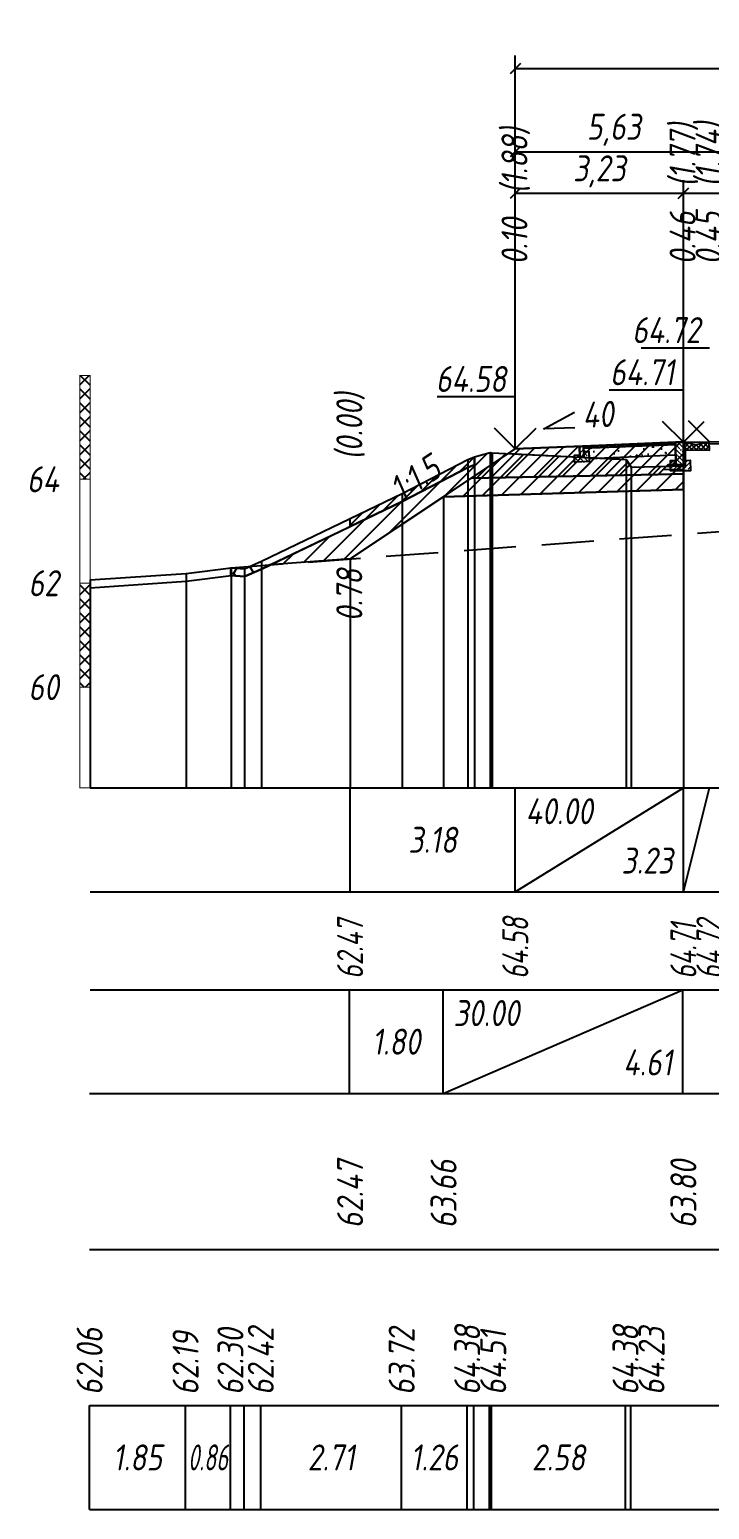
# Model space of a CAD drawing. Extents: x -717 to 1451, y -133302 to 233.
# Drawn here: x -417.2 to -351.8, y -126495.3 to -126352.9 of the extents above; entities that cross this region are included whole.
import ezdxf
from ezdxf.enums import TextEntityAlignment as Align

# ---------------------------------------------------------------- set-up
doc = ezdxf.new("R2010")
doc.units = 0
doc.linetypes.add('штриховая', pattern=[0.75, 0.5, -0.25])
for name, color, linetype in [('Интерполированный поперечник', 2, 'Continuous'), ('КОД_399', 252, 'Continuous'), ('Код_510', 7, 'Continuous'), ('Код_514', 1, 'Continuous'), ('Код_516', 1, 'Continuous'), ('Контур_0', 7, 'Continuous'), ('Контур_2521', 7, 'Continuous'), ('Контур_2564', 7, 'Continuous'), ('Контур_2660', 7, 'Continuous'), ('Контур_2665', 7, 'Continuous'), ('Контур_400', 7, 'Continuous'), ('Контур_508', 7, 'Continuous'), ('Контур_512', 7, 'Continuous'), ('Контур_513', 7, 'Continuous'), ('Контур_818', 7, 'Continuous'), ('Красный поперечник', 1, 'Continuous'), ('Линейка абсолютных высот', 7, 'Continuous'), ('Объём_2501', 7, 'Continuous'), ('Объём_2564', 7, 'Continuous'), ('Объём_2650', 7, 'Continuous'), ('Объём_2660', 7, 'Continuous'), ('Объём_2661', 7, 'Continuous'), ('Объём_2665', 7, 'Continuous'), ('Объём_2666', 7, 'Continuous'), ('Объём_2667', 7, 'Continuous'), ('Объём_2668', 7, 'Continuous'), ('Объём_2669', 7, 'Continuous'), ('Объём_2675', 7, 'Continuous'), ('Откосы', 7, 'Continuous'), ('Отметки покрытия', 7, 'Continuous'), ('Рабочие отметки', 7, 'Continuous'), ('Рабочие отметки доп.', 7, 'Continuous'), ('Слои выравнивания', 7, 'Continuous'), ('Таблица', 7, 'Continuous'), ('Уклоны проезжей части', 7, 'Continuous'), ('Черный поперечник', 3, 'Continuous')]:
    doc.layers.add(name, color=color, linetype=linetype)
for name, color, linetype, true_color in [('Контур_2540', 2, 'Continuous', 0xffff00), ('Контур_2560', 2, 'Continuous', 0xffff00), ('Контур_2561', 7, 'Continuous', 0xff8040), ('Контур_2562', 3, 'Continuous', 0x00ff00), ('Контур_2563', 7, 'Continuous', 0xff8000), ('Контур_2570', 7, 'Continuous', 0x80ff00), ('Контур_2736', 4, 'Continuous', 0x00ffff), ('Контур_2737', 4, 'Continuous', 0x00ffff), ('Контур_2738', 4, 'Continuous', 0x00ffff), ('Контур_2739', 4, 'Continuous', 0x00ffff), ('Контур_2741', 4, 'Continuous', 0x00ffff), ('Контур_2742', 4, 'Continuous', 0x00ffff), ('Контур_2743', 4, 'Continuous', 0x00ffff), ('Контур_2744', 7, 'Continuous', 0xa4ffff), ('Контур_2745', 7, 'Continuous', 0xa4ffff), ('Контур_2747', 4, 'Continuous', 0x00ffff), ('Контур_2748', 4, 'Continuous', 0x00ffff), ('Контур_2749', 4, 'Continuous', 0x00ffff), ('Контур_2750', 4, 'Continuous', 0x00ffff), ('Контур_2751', 4, 'Continuous', 0x00ffff), ('Контур_2752', 4, 'Continuous', 0x00ffff), ('Контур_2760', 7, 'Continuous', 0x323232), ('Контур_402', 7, 'Continuous', 0xff6464), ('Контур_703', 4, 'Continuous', 0x00ffff), ('Контур_705', 4, 'Continuous', 0x00ffff), ('Контур_707', 4, 'Continuous', 0x00ffff), ('Контур_720', 131, 'Continuous', 0xaaffff), ('Объём_2520', 7, 'Continuous', 0x80ffff), ('Объём_2540', 2, 'Continuous', 0xffff00), ('Объём_2560', 2, 'Continuous', 0xffff00), ('Объём_2561', 7, 'Continuous', 0xff8040), ('Объём_2562', 3, 'Continuous', 0x00ff00), ('Объём_2563', 7, 'Continuous', 0xff8000), ('Объём_2570', 7, 'Continuous', 0x80ff00), ('Объём_2600', 7, 'Continuous', 0x808000), ('Объём_2746', 2, 'Continuous', 0xffff00)]:
    doc.layers.add(name, color=color, linetype=linetype, true_color=true_color)
doc.styles.get("Standard").update_dxf_attribs({"font": 'txt', "height": 2.5})
doc.styles.add('М', font='romand.shx', dxfattribs={"width": 0.8, "oblique": 10, "height": 2.5})
doc.dimstyles.new('ISO-25', dxfattribs={"dimtxt": 2.5, "dimasz": 2.5, "dimexe": 1.25, "dimexo": 0.625, "dimtad": 1, "dimtxsty": 'Standard', "dimcen": 2.5, "dimadec": 0, "dimazin": 0, "dimtfac": 1, "dimtmove": 0, "dimatfit": 3, "dimfxl": 1, "dimarcsym": 0})
pattern_1 = [(45.00000125, (-491.3381, 18.1192), (-0.6735192404, 0.673519211), []), (135.0000003, (-491.3381, 18.1192), (-0.673519222, -0.67351923), [])]

# ---------------------------------------------------------------- blocks, each defined once
blk = doc.blocks.new('_Oblique')
at = {"color": 0, "linetype": 'ByBlock', "lineweight": -2}
blk.add_line((-0.5, -0.5), (0.5, 0.5), dxfattribs=at)
blk = doc.blocks.new('*D2673')
at = {"color": 0, "lineweight": -2, "transparency": 16777216}
for p, q in [((-370.46, -126392.71), (-370.46, -126367.43)), ((-354.29, -126392.06), (-354.29, -126367.43)), ((-370.46, -126368.68), (-354.29, -126368.68))]:
    blk.add_line(p, q, dxfattribs=at)
at = {"layer": 'Defpoints', "color": 0, "transparency": 16777216}
for p in [(-354.29, -126368.68), (-354.29, -126392.69), (-370.46, -126393.34)]:
    blk.add_point(p, dxfattribs=at)
at = {"color": 0, "lineweight": -2, "transparency": 16777216, "rotation": 180}
blk.add_blockref('_Oblique', (-370.46, -126368.68), dxfattribs=at)
at = {"color": 0, "lineweight": -2, "transparency": 16777216}
blk.add_blockref('_Oblique', (-354.29, -126368.68), dxfattribs=at)
at = {"color": 0, "transparency": 16777216, "insert": (-362.37, -126366.57), "char_height": 2.5, "width": 10, "attachment_point": 5, "style": 'М'}
blk.add_mtext('3,23', dxfattribs=at)
blk = doc.blocks.new('*D2675')
at = {"color": 0, "lineweight": -2, "transparency": 16777216}
for p, q in [((-354.29, -126392.06), (-354.29, -126367.43)), ((-342.29, -126391.82), (-342.29, -126367.43)), ((-354.29, -126368.68), (-342.29, -126368.68)), ((-342.29, -126368.68), (-330.84, -126368.68))]:
    blk.add_line(p, q, dxfattribs=at)
at = {"layer": 'Defpoints', "color": 0, "transparency": 16777216}
for p in [(-342.29, -126368.68), (-354.29, -126392.69), (-342.29, -126392.45)]:
    blk.add_point(p, dxfattribs=at)
at = {"color": 0, "lineweight": -2, "transparency": 16777216, "rotation": 180}
blk.add_blockref('_Oblique', (-354.29, -126368.68), dxfattribs=at)
at = {"color": 0, "lineweight": -2, "transparency": 16777216}
blk.add_blockref('_Oblique', (-342.29, -126368.68), dxfattribs=at)
at = {"color": 0, "transparency": 16777216, "insert": (-334.69, -126366.57), "char_height": 2.5, "width": 9.5833, "attachment_point": 5, "style": 'М'}
blk.add_mtext('2,40', dxfattribs=at)
blk = doc.blocks.new('*D2678')
at = {"color": 0, "lineweight": -2, "transparency": 16777216}
for p, q in [((-370.46, -126392.71), (-370.46, -126363.43)), ((-342.29, -126391.82), (-342.29, -126363.43)), ((-370.46, -126364.68), (-342.29, -126364.68))]:
    blk.add_line(p, q, dxfattribs=at)
at = {"layer": 'Defpoints', "color": 0, "transparency": 16777216}
for p in [(-342.29, -126364.68), (-342.29, -126392.45), (-370.46, -126393.34)]:
    blk.add_point(p, dxfattribs=at)
at = {"color": 0, "lineweight": -2, "transparency": 16777216, "rotation": 180}
blk.add_blockref('_Oblique', (-370.46, -126364.68), dxfattribs=at)
at = {"color": 0, "lineweight": -2, "transparency": 16777216}
blk.add_blockref('_Oblique', (-342.29, -126364.68), dxfattribs=at)
at = {"color": 0, "transparency": 16777216, "insert": (-360.98, -126362.57), "char_height": 2.5, "width": 10, "attachment_point": 5, "style": 'М'}
blk.add_mtext('5,63', dxfattribs=at)
blk = doc.blocks.new('*D2679')
at = {"color": 0, "lineweight": -2, "transparency": 16777216}
for p, q in [((-370.46, -126392.71), (-370.46, -126355.43)), ((-238.79, -126392.5), (-238.79, -126355.43)), ((-370.46, -126356.68), (-238.79, -126356.68))]:
    blk.add_line(p, q, dxfattribs=at)
at = {"layer": 'Defpoints', "color": 0, "transparency": 16777216}
for p in [(-238.79, -126356.68), (-370.46, -126393.34), (-238.79, -126393.13)]:
    blk.add_point(p, dxfattribs=at)
at = {"color": 0, "lineweight": -2, "transparency": 16777216, "rotation": 180}
blk.add_blockref('_Oblique', (-370.46, -126356.68), dxfattribs=at)
at = {"color": 0, "lineweight": -2, "transparency": 16777216}
blk.add_blockref('_Oblique', (-238.79, -126356.68), dxfattribs=at)
at = {"color": 0, "transparency": 16777216, "insert": (-304.62, -126354.57), "char_height": 2.5, "width": 12.5, "attachment_point": 5, "style": 'М'}
blk.add_mtext('26,33', dxfattribs=at)
blk = doc.blocks.new('Тротуар1')
at = {"linetype": 'Continuous', "lineweight": 13}
h = blk.add_hatch(dxfattribs=at)
h.set_pattern_fill('ANSI35', scale=5, angle=90)
h.set_pattern_definition([(135, (-1541.6927, -4801.9416), (-0.88388348, -0.88388348), []), (135, (-1541.6927, -4801.0577), (-0.88388348, -0.88388348), [1.5625, -0.3125, 0, -0.3125])])
h.paths.add_polyline_path([(-16.72, -1.24), (-17.72, -1.24), (-17.72, -2.24), (-18.52, -2.24), (-18.52, -1.85), (-19.52, -1.89), (-19.52, -3.24), (-16.72, -3.24)])
h = blk.add_hatch(dxfattribs=at)
h.set_pattern_fill('ANSI35', scale=5)
h.set_pattern_definition([(45, (-1541.6927, -4800.4416), (-0.88388348, 0.88388348), []), (45, (-1540.8088, -4800.4416), (-0.88388348, 0.88388348), [1.5625, -0.3125, 0, -0.3125])])
h.paths.add_polyline_path([(-17.72, -0.24), (-18.52, -0.24), (-18.52, -2.24), (-17.72, -2.24)])
at = {"linetype": 'Continuous'}
h = blk.add_hatch(dxfattribs=at)
h.set_pattern_fill('ANSI31', color=256, scale=15, angle=45, style=0)
h.set_pattern_definition([(90, (-1932.1888, -4954.235), (-1.875, 3e-16), [])])
h.paths.add_polyline_path([(0, 0), (-17.72, -0.24), (-17.71, -0.63), (-11.04, -0.58), (0, -0.4)])
at = {"layer": 'КОД_399'}
h = blk.add_hatch(dxfattribs=at)
h.set_pattern_fill('AR-CONC', scale=0.7, angle=45, style=0)
h.set_pattern_definition([(95, (-1932.189, -4954.235), (3.860864, 3.2396496), [0.525, -5.775]), (40, (-1932.189, -4954.235), (-4.409945, 3.036377), [0.42, -4.62]), (145.45144, (-1931.867, -4953.965), (-0.549081, 6.2760265), [0.4461813, -4.907995]), (91.1842, (-1933.179, -4953.245), (6.101854, 4.4632964), [0.7875, -8.6625]), (141.63564, (-1932.67, -4952.873), (-0.1953, 9.447982), [0.669272, -7.361996]), (36.18416, (-1933.179, -4953.245), (-0.1953, 9.447982), [0.63, -6.93]), (66, (-1932.4363, -4952.9975), (4.947401, 0.9616773), [0.525, -5.775]), (11, (-1932.4363, -4952.9975), (-2.38496, 4.793659), [0.42, -4.62]), (116.45144, (-1932.024, -4952.9174), (2.562441, 5.7553363), [0.4461813, -4.907995]), (82.5, (-1932.1888, -4954.235), (-1.5875523, 1.7079287), [0, -4.564, 0, -4.69, 0, -4.6375]), (52.5, (-1932.1888, -4954.235), (-0.6501106, 3.2543661), [0, -2.674, 0, -4.459, 0, -1.7675]), (12.5, (-1933.2926, -4955.3388), (2.7539272, 2.5306453), [0, -1.75, 0, -5.46, 0, -7.245]), (2.5, (-1933.7876, -4955.8337), (2.3911299, 3.3821186), [0, -2.275, 0, -3.626, 0, -5.145])])
h.paths.add_polyline_path([(0, -0.4), (-17.71, -0.63), (-17.72, -1.24), (-16.71, -1.24), (-16.72, -2.62), (-0.07, -2.41)])
at = {"linetype": 'Continuous'}
blk.add_lwpolyline([(-17.72, -1.24), (-16.72, -1.24), (-16.72, -3.24), (-19.52, -3.24), (-19.52, -1.89), (-18.52, -1.85)], dxfattribs=at)
at = {"color": 7, "lineweight": 30}
for points in [[(-18.52, -0.24), (-18.52, -2.24), (-17.72, -2.24), (-17.72, -0.24), (-18.52, -0.24)], [(-8.6, -0.53), (0, -0.4)]]:
    blk.add_lwpolyline(points, dxfattribs=at)
for points in [[(0, 0), (-17.72, -0.24), (-17.72, -0.63), (0, -0.4)], [(0, -0.4), (-17.71, -0.63), (-17.72, -1.24), (-16.71, -1.24), (-16.72, -2.62), (-0.07, -2.39)]]:
    blk.add_lwpolyline(points, close=True)
blk = doc.blocks.new('БР100.30.18')
at = {"linetype": 'Continuous', "lineweight": 13}
h = blk.add_hatch(dxfattribs=at)
h.set_pattern_fill('ANSI35', scale=5)
h.set_pattern_definition([(45, (-1504.996, -4799.2297), (-0.88388348, 0.88388348), []), (45, (-1504.1121, -4799.2297), (-0.88388348, 0.88388348), [1.5625, -0.3125, 0, -0.3125])])
h.paths.add_polyline_path([(0.3, 3.47), (1.8, 3.47), (1.8, -1.03), (0, -1.03), (0, 1.97)])
h = blk.add_hatch(dxfattribs=at)
h.set_pattern_fill('ANSI35', scale=5, angle=90)
h.set_pattern_definition([(135, (-1504.996, -4800.7297), (-0.88388348, -0.88388348), []), (135, (-1504.996, -4799.8458), (-0.88388348, -0.88388348), [1.5625, -0.3125, 0, -0.3125])])
h.paths.add_polyline_path([(-1, -0.03), (0, -0.03), (0, -1.03), (1.8, -1.03), (1.8, -0.03), (2.8, -0.03), (2.8, -2.03), (-1, -2.03)])
at = {"color": 7, "lineweight": 30}
blk.add_lwpolyline([(1.8, -1.03), (0, -1.03), (0, 1.97), (0.3, 3.47), (1.8, 3.47)], close=True, dxfattribs=at)
at = {"linetype": 'Continuous'}
blk.add_lwpolyline([(0, -0.03), (-1, -0.03), (-1, -2.03), (2.8, -2.03), (2.8, -0.03), (1.8, -0.03)], dxfattribs=at)

msp = doc.modelspace()

# ---------------------------------------------------------------- hatches: boundary and pattern name
h = msp.add_hatch()
h.set_pattern_fill('ANSI37', color=256, scale=0.1)
h.set_pattern_definition([(45, (-353.04846, -126392.87724), (-0.22451, 0.22451), []), (135, (-353.04846, -126392.87724), (-0.22451, -0.22451), [])])
h.paths.add_polyline_path([(-354.298, -126392.627), (-354.136, -126393.376), (-351.793, -126393.38), (-351.798, -126392.577), (-353.048, -126392.877)])
at = {"layer": 'Линейка абсолютных высот'}
h = msp.add_hatch(dxfattribs=at)
h.set_pattern_fill('ANSI37', scale=0.3, style=0)
h.set_pattern_definition(pattern_1)
h.paths.add_polyline_path([(-411.338, -126396.196), (-411.338, -126386.196), (-412.338, -126386.196), (-412.338, -126396.196)])
h = msp.add_hatch(dxfattribs=at)
h.set_pattern_fill('ANSI37', scale=0.3, style=0)
h.set_pattern_definition(pattern_1)
h.paths.add_polyline_path([(-411.338, -126416.196), (-411.338, -126406.196), (-412.338, -126406.196), (-412.338, -126416.196)])
at = {"layer": 'Объём_2563'}
h = msp.add_hatch(dxfattribs=at)
h.set_pattern_fill('ANSI31', color=256, scale=0.3)
h.set_pattern_definition([(45, (-491.3381, 18.1192), (-0.673519209, 0.673519209), [])])
h.paths.add_polyline_path([(-370.456, -126393.274), (-354.289, -126392.627), (-354.289, -126394.777), (-355.789, -126394.807), (-356.708, -126395.725), (-374.673, -126396.085)])
at = {"layer": 'Объём_2570'}
h = msp.add_hatch(dxfattribs=at)
h.set_pattern_fill('ANSI31', color=256, scale=0.2)
h.set_pattern_definition([(45, (-491.3381, 18.1192), (-0.449012806, 0.449012806), [])])
h.paths.add_polyline_path([(-374.378, -126394.796), (-375.024, -126395.052), (-381.329, -126398.323), (-386.338, -126400.73), (-386.338, -126399.98), (-381.329, -126397.573), (-375.024, -126394.302), (-374.378, -126394.046)])
at = {"layer": 'Объём_2600'}
h = msp.add_hatch(dxfattribs=at)
h.set_pattern_fill('ANSI31', color=6, scale=0.4)
h.set_pattern_definition([(45, (-491.3381, 18.1192), (-0.898025612, 0.898025612), [])])
h.paths.add_polyline_path([(-372.879, -126393.633), (-372.731, -126393.645), (-372.676, -126393.64), (-359.801, -126394.286), (-359.301, -126395.036), (-354.289, -126394.911), (-354.289, -126397.18), (-377.353, -126397.871), (-386.338, -126403.862), (-394.051, -126404.436), (-381.329, -126398.323), (-375.024, -126395.052), (-374.378, -126394.796), (-374.378, -126394.046)])
h = msp.add_hatch(dxfattribs=at)
h.set_pattern_fill('HONEY', color=5, scale=0.3)
h.set_pattern_definition([(0, (-491.3381, 18.1192), (1.42875, 0.8248891935), [0.9525, -1.905]), (120, (-491.3381, 18.1192), (-1.428749997, 0.824889199), [0.9525, -1.905]), (60, (-491.3381, 18.1192), (3e-09, 1.6497783924), [-1.905, 0.9525])])
h.paths.add_polyline_path([(-394.872, -126404.831), (-396.482, -126405.564), (-397.791, -126405.459), (-397.821, -126405.463), (-397.821, -126404.717), (-394.051, -126404.436)])

# ---------------------------------------------------------------- linework, layer by layer
msp.add_lwpolyline([(-354.298, -126392.627), (-354.136, -126393.376), (-351.793, -126393.38), (-351.798, -126392.577), (-353.048, -126392.877), (-354.298, -126392.627)])
at = {"layer": 'Интерполированный поперечник', "linetype": 'штриховая', "ltscale": 10, "flags": 128}
msp.add_lwpolyline([(-397.821, -126404.717), (-227.805, -126392.049)], dxfattribs=at)
at = {"layer": 'Код_510'}
for p, q in [((-411.392, -126495.302), (-411.392, -126485.302)), ((-402.161, -126495.302), (-402.161, -126485.302)), ((-397.846, -126495.302), (-397.846, -126485.302)), ((-396.536, -126495.302), (-396.536, -126485.302)), ((-394.926, -126495.302), (-394.926, -126485.302)), ((-381.384, -126495.302), (-381.384, -126485.302)), ((-375.078, -126495.302), (-375.078, -126485.302)), ((-374.432, -126495.302), (-374.432, -126485.302)), ((-372.933, -126495.302), (-372.933, -126485.302)), ((-372.786, -126495.302), (-372.786, -126485.302)), ((-372.731, -126495.302), (-372.731, -126485.302)), ((-359.855, -126495.302), (-359.855, -126485.302)), ((-359.355, -126495.302), (-359.355, -126485.302))]:
    msp.add_line(p, q, dxfattribs=at)
at = {"layer": 'Код_514'}
for p, q in [((-386.338, -126435.881), (-386.338, -126425.881)), ((-370.456, -126435.881), (-370.456, -126425.881)), ((-370.456, -126435.881), (-354.289, -126425.881)), ((-354.289, -126435.881), (-354.289, -126425.881)), ((-354.289, -126435.881), (-351.789, -126425.881))]:
    msp.add_line(p, q, dxfattribs=at)
at = {"layer": 'Код_516'}
for p, q in [((-386.392, -126455.302), (-386.392, -126445.302)), ((-377.407, -126455.302), (-377.407, -126445.302)), ((-377.407, -126455.302), (-354.344, -126445.302)), ((-354.344, -126455.302), (-354.344, -126445.302))]:
    msp.add_line(p, q, dxfattribs=at)
at = {"layer": 'Контур_0', "flags": 128}
for points in [[(-370.456, -126393.274), (-386.338, -126403.862), (-386.338, -126403.862), (-386.338, -126403.862), (-386.338, -126403.862), (-386.338, -126403.862), (-386.338, -126403.862), (-386.338, -126403.862), (-386.338, -126403.862), (-386.338, -126403.862), (-386.338, -126403.862), (-386.338, -126403.862), (-386.338, -126403.862), (-386.338, -126403.862), (-386.338, -126403.862), (-386.338, -126403.862)], [(-370.456, -126393.274), (-386.338, -126403.862), (-386.338, -126403.862), (-386.338, -126403.862), (-386.338, -126403.862), (-386.338, -126403.862), (-386.338, -126403.862), (-386.338, -126403.862), (-386.338, -126403.862), (-386.338, -126403.862), (-386.338, -126403.862), (-386.338, -126403.862), (-386.338, -126403.862), (-386.338, -126403.862), (-386.338, -126403.862), (-386.338, -126403.862), (-386.338, -126403.862), (-386.338, -126403.862), (-386.338, -126403.862), (-386.338, -126403.862), (-386.338, -126403.862), (-386.338, -126403.862), (-386.338, -126403.862), (-386.338, -126403.862), (-386.338, -126403.862), (-386.338, -126403.862), (-386.338, -126403.862), (-386.338, -126403.862), (-386.338, -126403.862), (-386.338, -126403.862)], [(-374.673, -126396.085), (-356.708, -126395.725), (-355.789, -126394.807), (-354.289, -126394.777)], [(-355.789, -126394.807), (-354.289, -126394.777), (-354.289, -126395.677), (-356.708, -126395.725), (-355.789, -126394.807), (-355.789, -126394.807)]]:
    msp.add_lwpolyline(points, dxfattribs=at)
at = {"layer": 'Контур_2521', "color": 250, "flags": 128}
msp.add_lwpolyline([(-356.249, -126395.266), (-354.289, -126395.227)], dxfattribs=at)
at = {"layer": 'Контур_2540', "flags": 128}
msp.add_lwpolyline([(-356.708, -126395.725), (-354.289, -126395.677), (-354.289, -126397.18), (-377.353, -126397.871), (-374.673, -126396.085), (-356.708, -126395.725), (-356.708, -126395.725)], dxfattribs=at)
at = {"layer": 'Контур_2560', "flags": 128}
msp.add_lwpolyline([(-370.456, -126393.274), (-370.456, -126393.274), (-370.456, -126393.274), (-354.289, -126392.627)], dxfattribs=at)
at = {"layer": 'Контур_2561', "flags": 128}
msp.add_lwpolyline([(-354.289, -126392.627), (-354.289, -126392.627), (-370.456, -126393.274), (-370.456, -126393.274), (-354.289, -126392.627)], dxfattribs=at)
at = {"layer": 'Контур_2562', "flags": 128}
msp.add_lwpolyline([(-370.456, -126393.274), (-370.456, -126393.274), (-370.456, -126393.274), (-370.456, -126393.274), (-370.456, -126393.274)], dxfattribs=at)
at = {"layer": 'Контур_2563', "flags": 128}
msp.add_lwpolyline([(-370.456, -126393.274), (-354.289, -126392.627), (-354.289, -126394.777), (-355.789, -126394.807), (-356.708, -126395.725), (-374.673, -126396.085), (-370.456, -126393.274), (-370.456, -126393.274)], dxfattribs=at)
at = {"layer": 'Контур_2564', "flags": 128}
msp.add_lwpolyline([(-370.456, -126393.274), (-354.289, -126392.627)], dxfattribs=at)
at = {"layer": 'Контур_2570', "flags": 128}
msp.add_lwpolyline([(-411.338, -126406.631), (-402.107, -126406.009), (-397.791, -126405.459), (-396.482, -126405.564), (-396.482, -126405.564), (-394.872, -126404.831), (-381.329, -126398.323), (-375.024, -126395.052), (-374.378, -126394.796), (-374.378, -126394.046), (-372.879, -126393.633), (-372.731, -126393.645), (-372.676, -126393.64), (-359.801, -126394.286), (-359.301, -126395.036), (-354.289, -126394.911)], dxfattribs=at)
at = {"layer": 'Контур_2660', "flags": 128}
msp.add_lwpolyline([(-377.353, -126397.871), (-354.289, -126397.18)], dxfattribs=at)
at = {"layer": 'Контур_2665', "flags": 128}
msp.add_lwpolyline([(-370.456, -126393.274), (-370.456, -126393.274)], dxfattribs=at)
at = {"layer": 'Контур_2736', "flags": 128}
msp.add_lwpolyline([(-370.456, -126393.274), (-386.338, -126403.862)], dxfattribs=at)
at = {"layer": 'Контур_2737', "flags": 128}
msp.add_lwpolyline([(-386.338, -126403.862), (-386.338, -126403.862)], dxfattribs=at)
at = {"layer": 'Контур_2738', "flags": 128}
msp.add_lwpolyline([(-386.338, -126403.862), (-386.338, -126403.862)], dxfattribs=at)
at = {"layer": 'Контур_2739', "flags": 128}
msp.add_lwpolyline([(-386.338, -126403.862), (-386.338, -126403.862)], dxfattribs=at)
at = {"layer": 'Контур_2741', "flags": 128}
msp.add_lwpolyline([(-386.338, -126403.862), (-386.338, -126403.862)], dxfattribs=at)
at = {"layer": 'Контур_2742', "flags": 128}
msp.add_lwpolyline([(-386.338, -126403.862), (-386.338, -126403.862)], dxfattribs=at)
at = {"layer": 'Контур_2743', "flags": 128}
msp.add_lwpolyline([(-386.338, -126403.862), (-386.338, -126403.862)], dxfattribs=at)
at = {"layer": 'Контур_2744', "flags": 128}
msp.add_lwpolyline([(-386.338, -126403.862), (-386.338, -126403.862)], dxfattribs=at)
msp.add_lwpolyline([(-386.338, -126403.862), (-386.338, -126403.862)], dxfattribs=at)
msp.add_lwpolyline([(-386.338, -126403.862), (-386.338, -126403.862)], dxfattribs=at)
msp.add_lwpolyline([(-386.338, -126403.862), (-386.338, -126403.862)], dxfattribs=at)
msp.add_lwpolyline([(-386.338, -126403.862), (-386.338, -126403.862)], dxfattribs=at)
msp.add_lwpolyline([(-386.338, -126403.862), (-386.338, -126403.862)], dxfattribs=at)
at = {"layer": 'Контур_2745', "flags": 128}
msp.add_lwpolyline([(-386.338, -126403.862), (-386.338, -126403.862)], dxfattribs=at)
msp.add_lwpolyline([(-386.338, -126403.862), (-386.338, -126403.862)], dxfattribs=at)
msp.add_lwpolyline([(-386.338, -126403.862), (-386.338, -126403.862)], dxfattribs=at)
msp.add_lwpolyline([(-386.338, -126403.862), (-386.338, -126403.862)], dxfattribs=at)
msp.add_lwpolyline([(-386.338, -126403.862), (-386.338, -126403.862)], dxfattribs=at)
msp.add_lwpolyline([(-386.338, -126403.862), (-386.338, -126403.862)], dxfattribs=at)
at = {"layer": 'Контур_2747', "flags": 128}
msp.add_lwpolyline([(-386.338, -126403.862), (-386.338, -126403.862)], dxfattribs=at)
at = {"layer": 'Контур_2748', "flags": 128}
msp.add_lwpolyline([(-386.338, -126403.862), (-386.338, -126403.862)], dxfattribs=at)
at = {"layer": 'Контур_2749', "flags": 128}
msp.add_lwpolyline([(-386.338, -126403.862), (-386.338, -126403.862)], dxfattribs=at)
at = {"layer": 'Контур_2750', "flags": 128}
msp.add_lwpolyline([(-386.338, -126403.862), (-386.338, -126403.862)], dxfattribs=at)
at = {"layer": 'Контур_2751', "flags": 128}
msp.add_lwpolyline([(-386.338, -126403.862), (-386.338, -126403.862)], dxfattribs=at)
at = {"layer": 'Контур_2752', "flags": 128}
msp.add_lwpolyline([(-386.338, -126403.862), (-386.338, -126403.862)], dxfattribs=at)
at = {"layer": 'Контур_2760', "flags": 128}
msp.add_lwpolyline([(-354.289, -126392.627), (-351.789, -126392.577), (-347.513, -126392.491), (-342.289, -126392.387), (-337.416, -126392.29), (-329.623, -126392.134), (-324.789, -126392.037), (-319.762, -126391.936), (-314.959, -126391.84), (-307.926, -126391.7), (-304.039, -126391.622), (-303.822, -126391.626), (-302.652, -126391.65), (-283.289, -126392.037), (-279.26, -126392.118), (-276.04, -126392.182), (-269.187, -126392.319), (-268.09, -126392.341)], dxfattribs=at)
at = {"layer": 'Контур_400', "flags": 128}
msp.add_lwpolyline([(-354.289, -126392.627), (-351.789, -126392.577), (-351.789, -126392.577), (-342.289, -126392.387), (-342.289, -126392.387), (-342.289, -126392.387), (-342.289, -126392.387), (-324.789, -126392.037), (-304.039, -126391.622)], dxfattribs=at)
at = {"layer": 'Контур_402', "flags": 128}
msp.add_lwpolyline([(-377.353, -126397.871), (-354.289, -126397.18), (-354.289, -126394.911)], dxfattribs=at)
at = {"layer": 'Контур_508', "flags": 128}
msp.add_lwpolyline([(-386.338, -126403.862), (-377.353, -126397.871), (-354.289, -126397.18), (-354.289, -126394.911)], dxfattribs=at)
at = {"layer": 'Контур_512', "flags": 128}
msp.add_lwpolyline([(-386.338, -126403.862), (-377.353, -126397.871), (-354.289, -126397.18)], dxfattribs=at)
at = {"layer": 'Контур_513', "flags": 128}
msp.add_lwpolyline([(-386.338, -126403.862), (-377.353, -126397.871), (-354.289, -126397.18), (-354.289, -126394.911)], dxfattribs=at)
at = {"layer": 'Контур_703', "flags": 128}
for points in [[(-370.456, -126393.274), (-386.338, -126403.862)], [(-386.338, -126403.862), (-386.338, -126403.862)]]:
    msp.add_lwpolyline(points, dxfattribs=at)
at = {"layer": 'Контур_705', "flags": 128}
msp.add_lwpolyline([(-386.338, -126403.862), (-386.338, -126403.862)], dxfattribs=at)
at = {"layer": 'Контур_707', "flags": 128}
msp.add_lwpolyline([(-386.338, -126403.862), (-386.338, -126403.862)], dxfattribs=at)
at = {"layer": 'Контур_720', "flags": 128}
msp.add_lwpolyline([(-386.338, -126403.862), (-386.338, -126403.862)], dxfattribs=at)
at = {"layer": 'Контур_818', "flags": 128}
msp.add_lwpolyline([(-386.338, -126400.73), (-381.329, -126398.323), (-375.024, -126395.052), (-374.378, -126394.796), (-374.378, -126394.046), (-372.879, -126393.633), (-372.731, -126393.645), (-372.676, -126393.64), (-359.801, -126394.286), (-359.301, -126395.036), (-354.289, -126394.911)], dxfattribs=at)
at = {"layer": 'Красный поперечник'}
for p, q in [((-370.456, -126393.274), (-354.289, -126392.627)), ((-354.289, -126392.627), (-351.789, -126392.577)), ((-386.338, -126403.862), (-370.456, -126393.274)), ((-377.353, -126397.871), (-377.353, -126425.881)), ((-354.289, -126397.18), (-354.289, -126425.881)), ((-386.338, -126403.862), (-386.338, -126425.881))]:
    msp.add_line(p, q, dxfattribs=at)
at = {"layer": 'Линейка абсолютных высот', "color": 7, "const_width": 0.1, "flags": 128}
for points in [[(-411.338, -126396.196), (-411.338, -126386.196), (-412.338, -126386.196), (-412.338, -126396.196), (-411.338, -126396.196)], [(-411.338, -126406.196), (-411.338, -126396.196), (-412.338, -126396.196), (-412.338, -126406.196), (-411.338, -126406.196)], [(-411.338, -126416.196), (-411.338, -126406.196), (-412.338, -126406.196), (-412.338, -126416.196), (-411.338, -126416.196)], [(-411.338, -126425.881), (-411.338, -126416.196), (-412.338, -126416.196), (-412.338, -126425.881), (-411.338, -126425.881)]]:
    msp.add_lwpolyline(points, dxfattribs=at)
at = {"layer": 'Объём_2501', "flags": 128}
for points in [[(-354.289, -126392.627), (-351.789, -126392.577), (-351.789, -126392.577), (-342.289, -126392.387), (-342.289, -126392.387), (-342.289, -126392.387), (-342.289, -126392.387), (-324.789, -126392.037), (-304.039, -126391.622)], [(-354.289, -126392.627), (-351.789, -126392.577), (-351.789, -126392.577), (-342.289, -126392.387)]]:
    msp.add_lwpolyline(points, dxfattribs=at)
at = {"layer": 'Объём_2520', "color": 250, "flags": 128}
msp.add_lwpolyline([(-355.789, -126394.807), (-354.289, -126394.777), (-354.289, -126395.677), (-356.708, -126395.725), (-355.789, -126394.807), (-355.789, -126394.807)], dxfattribs=at)
msp.add_lwpolyline([(-355.789, -126394.807), (-354.289, -126394.777), (-354.289, -126395.677), (-356.708, -126395.725), (-355.789, -126394.807), (-355.789, -126394.807)], dxfattribs=at)
at = {"layer": 'Объём_2540', "flags": 128}
msp.add_lwpolyline([(-356.708, -126395.725), (-354.289, -126395.677), (-354.289, -126397.18), (-377.353, -126397.871), (-374.673, -126396.085), (-356.708, -126395.725), (-356.708, -126395.725)], dxfattribs=at)
msp.add_lwpolyline([(-356.708, -126395.725), (-354.289, -126395.677), (-354.289, -126397.18), (-377.353, -126397.871), (-374.673, -126396.085), (-356.708, -126395.725), (-356.708, -126395.725)], dxfattribs=at)
at = {"layer": 'Объём_2560', "flags": 128}
msp.add_lwpolyline([(-370.456, -126393.274), (-370.456, -126393.274), (-370.456, -126393.274), (-354.289, -126392.627)], dxfattribs=at)
msp.add_lwpolyline([(-370.456, -126393.274), (-370.456, -126393.274), (-370.456, -126393.274), (-354.289, -126392.627)], dxfattribs=at)
at = {"layer": 'Объём_2561', "flags": 128}
msp.add_lwpolyline([(-354.289, -126392.627), (-354.289, -126392.627), (-370.456, -126393.274), (-370.456, -126393.274), (-354.289, -126392.627)], dxfattribs=at)
msp.add_lwpolyline([(-354.289, -126392.627), (-354.289, -126392.627), (-370.456, -126393.274), (-370.456, -126393.274), (-354.289, -126392.627)], dxfattribs=at)
at = {"layer": 'Объём_2562', "flags": 128}
msp.add_lwpolyline([(-370.456, -126393.274), (-370.456, -126393.274), (-370.456, -126393.274), (-370.456, -126393.274), (-370.456, -126393.274)], dxfattribs=at)
msp.add_lwpolyline([(-370.456, -126393.274), (-370.456, -126393.274), (-370.456, -126393.274), (-370.456, -126393.274), (-370.456, -126393.274)], dxfattribs=at)
at = {"layer": 'Объём_2563', "color": 250, "flags": 128}
msp.add_lwpolyline([(-370.456, -126393.274), (-354.289, -126392.627), (-354.289, -126394.777), (-355.789, -126394.807), (-356.708, -126395.725), (-374.673, -126396.085), (-370.456, -126393.274), (-370.456, -126393.274)], dxfattribs=at)
msp.add_lwpolyline([(-370.456, -126393.274), (-354.289, -126392.627), (-354.289, -126394.777), (-355.789, -126394.807), (-356.708, -126395.725), (-374.673, -126396.085), (-370.456, -126393.274), (-370.456, -126393.274)], dxfattribs=at)
at = {"layer": 'Объём_2564', "flags": 128}
msp.add_lwpolyline([(-370.456, -126393.274), (-354.289, -126392.627)], dxfattribs=at)
msp.add_lwpolyline([(-370.456, -126393.274), (-354.289, -126392.627)], dxfattribs=at)
at = {"layer": 'Объём_2570', "flags": 128}
msp.add_lwpolyline([(-374.378, -126394.796), (-375.024, -126395.052), (-381.329, -126398.323), (-386.338, -126400.73), (-386.338, -126399.98), (-381.329, -126397.573), (-375.024, -126394.302), (-374.378, -126394.046), (-374.378, -126394.796), (-374.378, -126394.796)], dxfattribs=at)
msp.add_lwpolyline([(-374.378, -126394.796), (-375.024, -126395.052), (-381.329, -126398.323), (-386.338, -126400.73), (-386.338, -126399.98), (-381.329, -126397.573), (-375.024, -126394.302), (-374.378, -126394.046), (-374.378, -126394.796), (-374.378, -126394.796)], dxfattribs=at)
at = {"layer": 'Объём_2600', "color": 5, "flags": 128}
msp.add_lwpolyline([(-394.872, -126404.831), (-396.482, -126405.564), (-397.791, -126405.459), (-397.821, -126405.463), (-397.821, -126404.717), (-394.051, -126404.436), (-394.872, -126404.831), (-394.872, -126404.831)], dxfattribs=at)
msp.add_lwpolyline([(-394.872, -126404.831), (-396.482, -126405.564), (-397.791, -126405.459), (-397.821, -126405.463), (-397.821, -126404.717), (-394.051, -126404.436), (-394.872, -126404.831), (-394.872, -126404.831)], dxfattribs=at)
at = {"layer": 'Объём_2650', "color": 6, "flags": 128}
msp.add_lwpolyline([(-372.879, -126393.633), (-372.731, -126393.645), (-372.676, -126393.64), (-359.801, -126394.286), (-359.301, -126395.036), (-354.289, -126394.911), (-354.289, -126397.18), (-377.353, -126397.871), (-386.338, -126403.862), (-394.051, -126404.436), (-381.329, -126398.323), (-375.024, -126395.052), (-374.378, -126394.796), (-374.378, -126394.046), (-372.879, -126393.633), (-372.879, -126393.633)], dxfattribs=at)
msp.add_lwpolyline([(-372.879, -126393.633), (-372.731, -126393.645), (-372.676, -126393.64), (-359.801, -126394.286), (-359.301, -126395.036), (-354.289, -126394.911), (-354.289, -126397.18), (-377.353, -126397.871), (-386.338, -126403.862), (-394.051, -126404.436), (-381.329, -126398.323), (-375.024, -126395.052), (-374.378, -126394.796), (-374.378, -126394.046), (-372.879, -126393.633), (-372.879, -126393.633)], dxfattribs=at)
at = {"layer": 'Объём_2660', "flags": 128}
msp.add_lwpolyline([(-377.353, -126397.871), (-354.289, -126397.18)], dxfattribs=at)
msp.add_lwpolyline([(-377.353, -126397.871), (-354.289, -126397.18)], dxfattribs=at)
at = {"layer": 'Объём_2661', "flags": 128}
msp.add_lwpolyline([(-370.456, -126393.274), (-386.338, -126403.862)], dxfattribs=at)
msp.add_lwpolyline([(-370.456, -126393.274), (-386.338, -126403.862)], dxfattribs=at)
at = {"layer": 'Объём_2665', "flags": 128}
msp.add_lwpolyline([(-370.456, -126393.274), (-370.456, -126393.274)], dxfattribs=at)
msp.add_lwpolyline([(-370.456, -126393.274), (-370.456, -126393.274)], dxfattribs=at)
at = {"layer": 'Объём_2666', "flags": 128}
msp.add_lwpolyline([(-370.456, -126393.274), (-386.338, -126403.862)], dxfattribs=at)
msp.add_lwpolyline([(-370.456, -126393.274), (-386.338, -126403.862)], dxfattribs=at)
at = {"layer": 'Объём_2667', "flags": 128}
msp.add_lwpolyline([(-386.338, -126403.862), (-386.338, -126403.862)], dxfattribs=at)
msp.add_lwpolyline([(-386.338, -126403.862), (-386.338, -126403.862)], dxfattribs=at)
msp.add_lwpolyline([(-386.338, -126403.862), (-386.338, -126403.862)], dxfattribs=at)
msp.add_lwpolyline([(-386.338, -126403.862), (-386.338, -126403.862)], dxfattribs=at)
at = {"layer": 'Объём_2668', "flags": 128}
msp.add_lwpolyline([(-386.338, -126403.862), (-386.338, -126403.862)], dxfattribs=at)
msp.add_lwpolyline([(-386.338, -126403.862), (-386.338, -126403.862)], dxfattribs=at)
msp.add_lwpolyline([(-386.338, -126403.862), (-386.338, -126403.862)], dxfattribs=at)
msp.add_lwpolyline([(-386.338, -126403.862), (-386.338, -126403.862)], dxfattribs=at)
at = {"layer": 'Объём_2669', "flags": 128}
msp.add_lwpolyline([(-386.338, -126403.862), (-386.338, -126403.862)], dxfattribs=at)
msp.add_lwpolyline([(-386.338, -126403.862), (-386.338, -126403.862)], dxfattribs=at)
msp.add_lwpolyline([(-386.338, -126403.862), (-386.338, -126403.862)], dxfattribs=at)
msp.add_lwpolyline([(-386.338, -126403.862), (-386.338, -126403.862)], dxfattribs=at)
at = {"layer": 'Объём_2675', "flags": 128}
msp.add_lwpolyline([(-386.338, -126403.862), (-386.338, -126403.862)], dxfattribs=at)
msp.add_lwpolyline([(-386.338, -126403.862), (-386.338, -126403.862)], dxfattribs=at)
msp.add_lwpolyline([(-386.338, -126403.862), (-386.338, -126403.862)], dxfattribs=at)
msp.add_lwpolyline([(-386.338, -126403.862), (-386.338, -126403.862)], dxfattribs=at)
msp.add_lwpolyline([(-386.338, -126403.862), (-386.338, -126403.862)], dxfattribs=at)
msp.add_lwpolyline([(-386.338, -126403.862), (-386.338, -126403.862)], dxfattribs=at)
msp.add_lwpolyline([(-386.338, -126403.862), (-386.338, -126403.862)], dxfattribs=at)
msp.add_lwpolyline([(-386.338, -126403.862), (-386.338, -126403.862)], dxfattribs=at)
msp.add_lwpolyline([(-386.338, -126403.862), (-386.338, -126403.862)], dxfattribs=at)
msp.add_lwpolyline([(-386.338, -126403.862), (-386.338, -126403.862)], dxfattribs=at)
msp.add_lwpolyline([(-386.338, -126403.862), (-386.338, -126403.862)], dxfattribs=at)
msp.add_lwpolyline([(-386.338, -126403.862), (-386.338, -126403.862)], dxfattribs=at)
msp.add_lwpolyline([(-386.338, -126403.862), (-386.338, -126403.862)], dxfattribs=at)
msp.add_lwpolyline([(-386.338, -126403.862), (-386.338, -126403.862)], dxfattribs=at)
msp.add_lwpolyline([(-386.338, -126403.862), (-386.338, -126403.862)], dxfattribs=at)
msp.add_lwpolyline([(-386.338, -126403.862), (-386.338, -126403.862)], dxfattribs=at)
msp.add_lwpolyline([(-386.338, -126403.862), (-386.338, -126403.862)], dxfattribs=at)
msp.add_lwpolyline([(-386.338, -126403.862), (-386.338, -126403.862)], dxfattribs=at)
msp.add_lwpolyline([(-386.338, -126403.862), (-386.338, -126403.862)], dxfattribs=at)
msp.add_lwpolyline([(-386.338, -126403.862), (-386.338, -126403.862)], dxfattribs=at)
msp.add_lwpolyline([(-386.338, -126403.862), (-386.338, -126403.862)], dxfattribs=at)
msp.add_lwpolyline([(-386.338, -126403.862), (-386.338, -126403.862)], dxfattribs=at)
msp.add_lwpolyline([(-386.338, -126403.862), (-386.338, -126403.862)], dxfattribs=at)
msp.add_lwpolyline([(-386.338, -126403.862), (-386.338, -126403.862)], dxfattribs=at)
at = {"layer": 'Объём_2746', "flags": 128}
msp.add_lwpolyline([(-359.301, -126397.33), (-377.353, -126397.871), (-371.122, -126393.718), (-359.801, -126394.286), (-359.301, -126395.036), (-359.301, -126397.33), (-359.301, -126397.33)], dxfattribs=at)
msp.add_lwpolyline([(-359.301, -126397.33), (-377.353, -126397.871), (-371.122, -126393.718), (-359.801, -126394.286), (-359.301, -126395.036), (-359.301, -126397.33), (-359.301, -126397.33)], dxfattribs=at)
at = {"layer": 'Откосы', "color": 1, "flags": 128}
msp.add_lwpolyline([(-364.717, -126391.235), (-367.715, -126391.355), (-364.777, -126389.736)], dxfattribs=at)
at = {"layer": 'Отметки покрытия', "color": 1}
for p, q in [((-351.789, -126383.577), (-358.339, -126383.577)), ((-370.456, -126388.274), (-377.956, -126388.274)), ((-370.456, -126393.274), (-370.456, -126388.274)), ((-354.289, -126387.627), (-361.439, -126387.627)), ((-354.289, -126392.627), (-354.289, -126387.627)), ((-370.456, -126393.274), (-372.456, -126391.274)), ((-370.456, -126393.274), (-368.456, -126391.274)), ((-354.289, -126392.627), (-356.289, -126390.627)), ((-354.289, -126392.627), (-352.289, -126390.627)), ((-351.789, -126392.577), (-353.789, -126390.577))]:
    msp.add_line(p, q, dxfattribs=at)
at = {"layer": 'Слои выравнивания'}
msp.add_line((-354.289, -126392.627), (-354.289, -126425.881), dxfattribs=at)
at = {"layer": 'Слои выравнивания', "color": 2, "flags": 128}
msp.add_lwpolyline([(-354.289, -126392.877), (-354.289, -126392.627), (-351.789, -126392.577), (-347.513, -126392.491), (-347.513, -126392.741), (-351.789, -126392.827)], dxfattribs=at)
at = {"layer": 'Слои выравнивания', "color": 3, "flags": 128}
msp.add_lwpolyline([(-354.289, -126393.327), (-354.289, -126392.877)], dxfattribs=at)
at = {"layer": 'Слои выравнивания', "color": 4, "flags": 128}
msp.add_lwpolyline([(-354.289, -126393.777), (-354.289, -126393.327)], dxfattribs=at)
at = {"layer": 'Слои выравнивания', "color": 5, "flags": 128}
msp.add_lwpolyline([(-354.289, -126394.777), (-354.289, -126393.777)], dxfattribs=at)
at = {"layer": 'Слои выравнивания', "color": 7, "flags": 128}
msp.add_lwpolyline([(-354.289, -126394.827), (-354.289, -126394.777)], dxfattribs=at)
at = {"layer": 'Слои выравнивания', "color": 6, "flags": 128}
msp.add_lwpolyline([(-354.289, -126394.911), (-354.289, -126394.827)], dxfattribs=at)
at = {"layer": 'Таблица'}
for p, q in [((-411.338, -126425.881), (-213.789, -126425.881)), ((-411.338, -126435.881), (-213.789, -126435.881)), ((-411.338, -126445.302), (-213.789, -126445.302)), ((-411.392, -126455.302), (-213.844, -126455.302)), ((-411.392, -126470.302), (-213.844, -126470.302)), ((-411.392, -126485.302), (-213.844, -126485.302)), ((-411.392, -126495.302), (-213.844, -126495.302))]:
    msp.add_line(p, q, dxfattribs=at)
at = {"layer": 'Черный поперечник', "color": 7}
for p, q in [((-374.378, -126394.046), (-374.378, -126425.881)), ((-372.879, -126393.633), (-372.879, -126425.881)), ((-372.731, -126393.645), (-372.731, -126425.881)), ((-372.676, -126393.64), (-372.676, -126425.881)), ((-359.801, -126394.286), (-359.801, -126425.881)), ((-375.024, -126394.302), (-375.024, -126425.881)), ((-359.301, -126395.036), (-359.301, -126425.881)), ((-381.329, -126397.573), (-381.329, -126425.881)), ((-394.872, -126404.081), (-394.872, -126425.881)), ((-402.107, -126405.259), (-402.107, -126425.881)), ((-397.791, -126404.709), (-397.791, -126425.881)), ((-396.482, -126404.814), (-396.482, -126425.881)), ((-411.338, -126405.881), (-411.338, -126425.881))]:
    msp.add_line(p, q, dxfattribs=at)
at = {"layer": 'Черный поперечник', "flags": 128}
msp.add_lwpolyline([(-411.338, -126405.881), (-402.107, -126405.259), (-397.791, -126404.709), (-396.482, -126404.814), (-394.872, -126404.081), (-381.329, -126397.573), (-375.024, -126394.302), (-374.378, -126394.046), (-372.879, -126393.633), (-372.731, -126393.645), (-372.676, -126393.64), (-359.801, -126394.286), (-359.301, -126395.036), (-354.289, -126394.911)], dxfattribs=at)

# ---------------------------------------------------------------- block references
at = {"xscale": 0.4999999999999983, "yscale": 0.4999999999999983, "zscale": 0.4999999999999983, "rotation": 1.69103251254997}
msp.add_blockref('Тротуар1', (-355.039, -126392.633), dxfattribs=at)
at = {"lineweight": 18, "xscale": -0.4999999999999996, "yscale": 0.5, "zscale": 0.5, "rotation": 0.4632101119773324}
msp.add_blockref('БР100.30.18', (-354.126, -126394.359), dxfattribs=at)

# ---------------------------------------------------------------- texts
at = {"layer": 'Код_510', "style": 'М', "oblique": 10, "width": 0.8}
for s, p in [('62.06', (-411.392, -126484.302)), ('62.19', (-402.161, -126484.302)), ('62.30', (-397.846, -126484.302)), ('62.42', (-394.926, -126484.302)), ('63.72', (-381.384, -126484.302)), ('64.38', (-375.078, -126484.302)), ('64.51', (-372.578, -126484.302)), ('64.38', (-359.855, -126484.302)), ('64.23', (-357.355, -126484.302))]:
    msp.add_text(s, height=2.5, rotation=90, dxfattribs=at).set_placement(p, align=Align.MIDDLE_LEFT)
at = {"layer": 'Код_510', "style": 'М', "oblique": 10}
for s, width, p in [('1.85', 0.8, (-406.777, -126490.302)), ('0.86', 0.6, (-400.003, -126490.302)), ('2.71', 0.8, (-388.155, -126490.302)), ('1.26', 0.8, (-378.231, -126490.302)), ('2.58', 0.8, (-366.293, -126490.302))]:
    msp.add_text(s, height=2.5, dxfattribs=dict(at, width=width)).set_placement(p, align=Align.MIDDLE_CENTER)
at = {"layer": 'Код_514', "style": 'М', "oblique": 10, "width": 0.8}
msp.add_text('40.00', height=2.5, dxfattribs=at).set_placement((-369.456, -126426.881), align=Align.TOP_LEFT)
msp.add_text('3.18', height=2.5, dxfattribs=at).set_placement((-378.397, -126430.881), align=Align.MIDDLE_CENTER)
msp.add_text('3.23', height=2.5, dxfattribs=at).set_placement((-355.289, -126434.881), align=Align.BOTTOM_RIGHT)
at = {"layer": 'Код_514', "style": 'М', "oblique": 10, "width": 0.7}
for s, p in [('62.47', (-386.338, -126444.263)), ('64.58', (-370.456, -126444.263)), ('64.72', (-351.789, -126444.263)), ('64.71', (-354.289, -126444.263))]:
    msp.add_text(s, height=2.5, rotation=90, dxfattribs=at).set_placement(p, align=Align.MIDDLE_LEFT)
at = {"layer": 'Код_516', "style": 'М', "oblique": 10, "width": 0.8}
msp.add_text('30.00', height=2.5, dxfattribs=at).set_placement((-376.407, -126446.302), align=Align.TOP_LEFT)
msp.add_text('1.80', height=2.5, dxfattribs=at).set_placement((-381.9, -126450.302), align=Align.MIDDLE_CENTER)
msp.add_text('4.61', height=2.5, dxfattribs=at).set_placement((-355.344, -126454.302), align=Align.BOTTOM_RIGHT)
for s, p in [('62.47', (-386.338, -126468.252)), ('63.66', (-377.353, -126468.252)), ('63.80', (-354.289, -126468.252))]:
    msp.add_text(s, height=2.5, rotation=90, dxfattribs=at).set_placement(p, align=Align.MIDDLE_LEFT)
at = {"layer": 'Линейка абсолютных высот', "style": 'М', "oblique": 10, "width": 0.8}
for s, p in [('64', (-414.338, -126396.196)), ('62', (-414.338, -126406.196)), ('60', (-414.338, -126416.196))]:
    msp.add_text(s, height=2.5, dxfattribs=at).set_placement(p, align=Align.MIDDLE_RIGHT)
at = {"layer": 'Отметки покрытия', "color": 1, "style": 'М', "oblique": 10, "width": 0.8}
for s, p in [('64.72', (-352.648, -126383.846)), ('64.58', (-371.315, -126388.542)), ('64.71', (-355.148, -126387.896))]:
    msp.add_text(s, height=2.5, dxfattribs=at).set_placement(p, align=Align.BOTTOM_RIGHT)
at = {"layer": 'Рабочие отметки', "color": 1, "style": 'М', "oblique": 10, "width": 0.8}
for s, p in [('0.10', (-370.534, -126375.537)), ('0.46', (-354.368, -126375.537)), ('0.45', (-351.868, -126375.537))]:
    msp.add_text(s, height=2.5, rotation=90, dxfattribs=at).set_placement(p, align=Align.MIDDLE_LEFT)
msp.add_text('0.78', height=2.5, rotation=90, dxfattribs=at).set_placement((-386.416, -126404.793), align=Align.MIDDLE_RIGHT)
at = {"layer": 'Рабочие отметки доп.', "color": 1, "style": 'М', "oblique": 10, "width": 0.8}
for s, p in [('(1.88)', (-370.534, -126368.687)), ('(1.77)', (-354.368, -126368.037)), ('(1.74)', (-351.868, -126368.037)), ('(0.00)', (-386.416, -126394.293))]:
    msp.add_text(s, height=2.5, rotation=90, dxfattribs=at).set_placement(p, align=Align.MIDDLE_LEFT)
at = {"layer": 'Уклоны проезжей части', "color": 1, "style": 'М', "oblique": 10, "width": 0.8}
for s, rotation, p in [('40', 2.29061, (-362.413, -126391.951)), ('1:1.5', 33.69007, (-378.952, -126397.736))]:
    msp.add_text(s, height=2.5, rotation=rotation, dxfattribs=at).set_placement(p, align=Align.BOTTOM_CENTER)

# ---------------------------------------------------------------- dimensions: what is measured, and where the dimension line sits
at = {"color": 5}
for base, p2, picture, middle in [((-238.789, -126356.685), (-238.789, -126393.13), '*D2679', (-304.623, -126354.571)), ((-354.289, -126368.685), (-354.289, -126392.69), '*D2673', (-362.373, -126366.571))]:
    dim = msp.add_linear_dim(base=base, p1=(-370.456, -126393.336), p2=p2, angle=180, dimstyle='ISO-25', override={"dimasz": 1, "dimlfac": 0.2, "dimzin": 0, "dimtxsty": 'М', "dimblk1": 'Oblique', "dimblk2": 'Oblique', "dimsah": 1}, dxfattribs=at)
    dim.commit()
    dim.dimension.update_dxf_attribs({"geometry": picture, "text_midpoint": middle})
for base, p1, picture, middle in [((-342.289, -126364.685), (-370.456, -126393.336), '*D2678', (-360.981, -126364.685)), ((-342.289, -126368.685), (-354.289, -126392.69), '*D2675', (-334.688, -126368.685))]:
    dim = msp.add_linear_dim(base=base, p1=p1, p2=(-342.289, -126392.45), angle=180, dimstyle='ISO-25', override={"dimasz": 1, "dimlfac": 0.2, "dimzin": 0, "dimtxsty": 'М', "dimblk1": 'Oblique', "dimblk2": 'Oblique', "dimsah": 1}, dxfattribs=at)
    dim.commit()
    dim.dimension.update_dxf_attribs({"geometry": picture, "text_midpoint": middle, "dimtype": 160})

doc.saveas('drawing.dxf')
